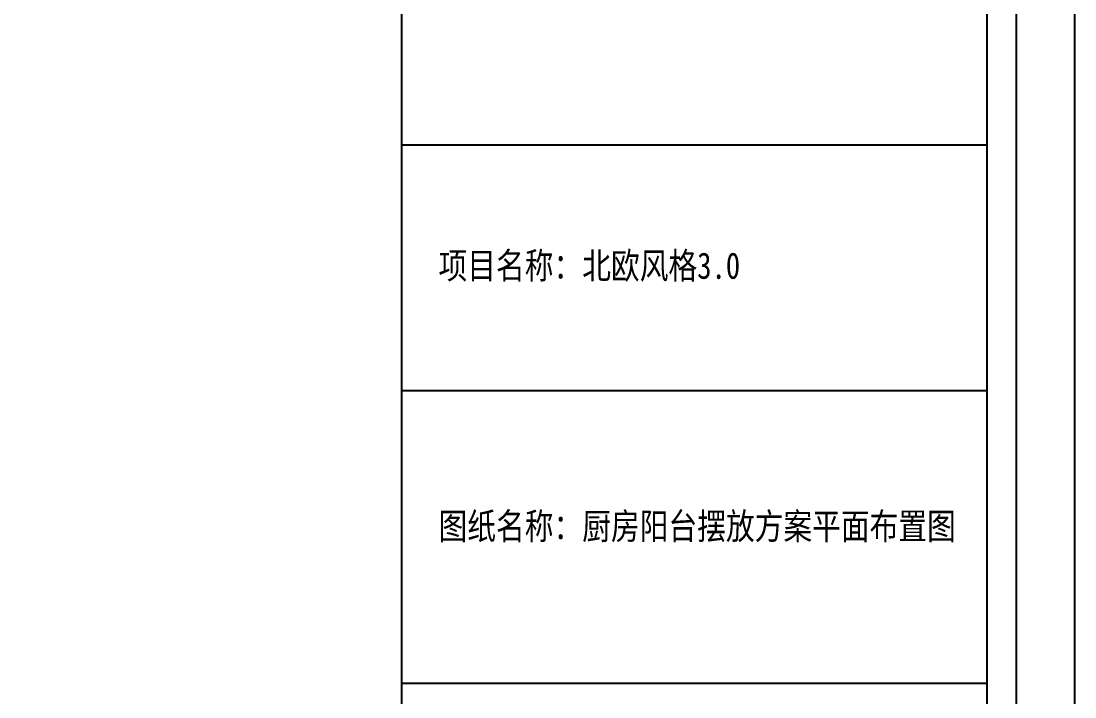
# Model space of a CAD drawing. Extents: x 96704 to 336282, y 34580 to 122302.
# Drawn here: x 204544 to 208465, y 62920 to 65433 of the extents above; entities that cross this region are included whole.
import ezdxf

# ---------------------------------------------------------------- set-up
doc = ezdxf.new("R2010")
doc.units = 0
doc.header["$LTSCALE"] = 1000
doc.header["$MEASUREMENT"] = 0
doc.styles.add('WJ', font='', dxfattribs={"width": 0.8, "height": 135})
doc.styles.get('WJ').set_extended_font_data('FangSong_GB2312')

msp = doc.modelspace()

# ---------------------------------------------------------------- linework, layer by layer
at = {"color": 251}
msp.add_line((208247.7, 56917), (208247.7, 67729.4), dxfattribs=at)
for p, q in [((205960.9, 57025.9), (205960.9, 67620.5)), ((208138.8, 57025.9), (208138.8, 67620.5)), ((205960.9, 64973), (208138.8, 64973)), ((205960.9, 64059.8), (208138.8, 64059.8)), ((205960.9, 62970.8), (208138.8, 62970.8))]:
    msp.add_line(p, q)
msp.add_lwpolyline([(192557.6, 56699.2), (208465.5, 56699.2), (208465.5, 67947.2), (192557.6, 67947.2)], close=True)

# ---------------------------------------------------------------- texts
at = {"char_height": 98.005, "attachment_point": 1, "style": 'WJ'}
for s, insert, width in [('项目名称：北欧风格3.0', (206097.2, 64572.9), 1192.258), ('{\\fSimSun|b0|i0|c134|p2;图纸名称：厨房阳台摆放方案平面布置图}', (206097.2, 63603.8), 1902.683)]:
    msp.add_mtext(s, dxfattribs=dict(at, insert=insert, width=width))

doc.saveas('drawing.dxf')
